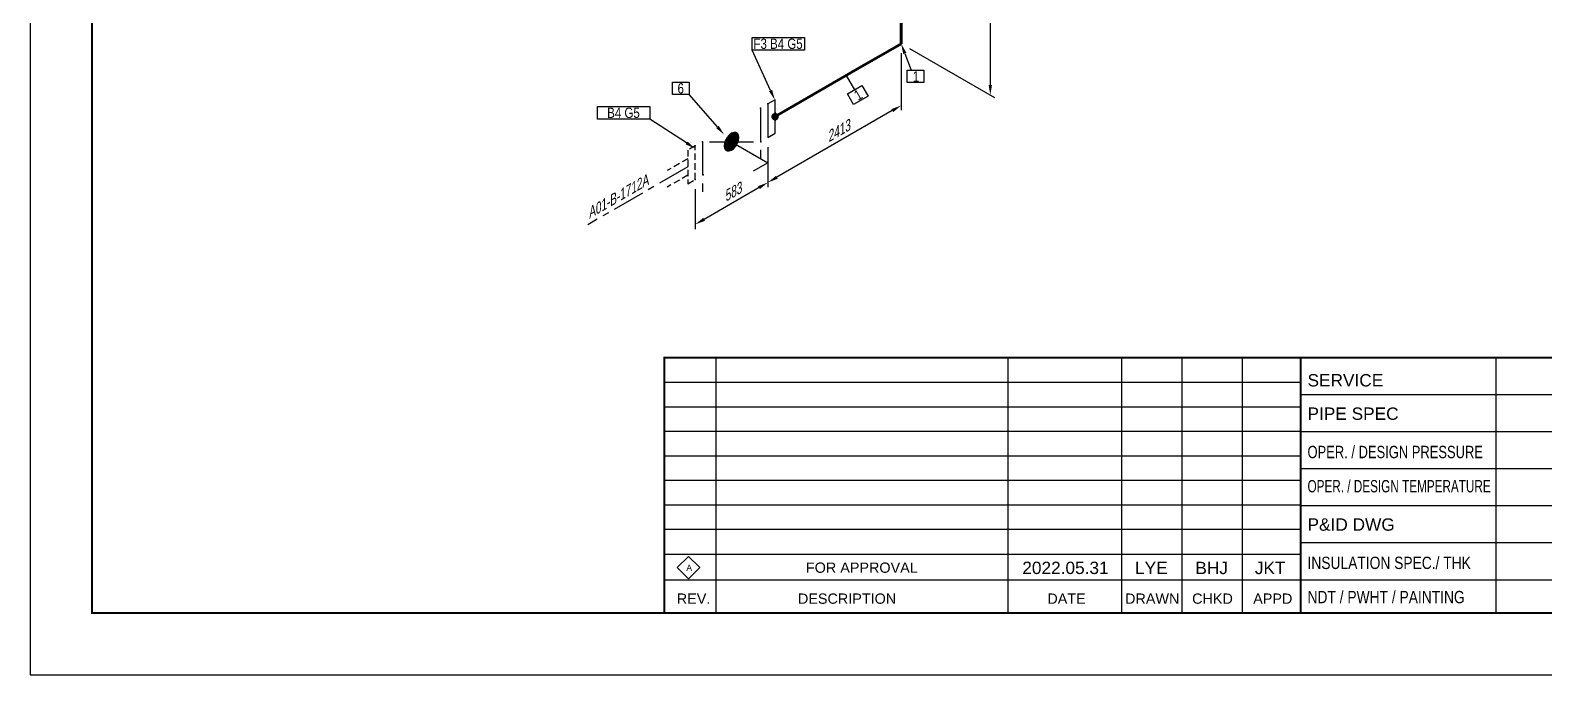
# Model space of a CAD drawing. Header units: millimetres. Extents: x 0 to 594, y 0 to 420.
# Drawn here: x 0 to 367.9, y 0 to 156.5 of the extents above; entities that cross this region are included whole.
import ezdxf
from ezdxf import colors
from ezdxf.entities.mleader import LeaderData, LeaderLine
from ezdxf.enums import TextEntityAlignment as Align
from ezdxf.math import Vec2, Vec3

# ---------------------------------------------------------------- set-up
doc = ezdxf.new("R2010")
doc.units = ezdxf.units.MM
doc.header["$LTSCALE"] = 0.25
doc.linetypes.add('CENTER', pattern=[50.8, 31.75, -6.35, 6.35, -6.35])
doc.linetypes.add('DASHED2', pattern=[9.525, 6.35, -3.175])
for name, color, linetype in [('TITLE', 7, 'Continuous'), ('기기', 6, 'Continuous'), ('밸브', 4, 'Continuous'), ('연속', 7, 'DASHED2'), ('열 추적 선', 7, 'CENTER'), ('용접', 1, 'Continuous'), ('주석', 7, 'Continuous'), ('치수', 1, 'Continuous')]:
    doc.layers.add(name, color=color, linetype=linetype)
doc.layers.add('파이프', color=3, linetype='Continuous', lineweight=70)
doc.styles.add('AdskIsoAnnotation', font='arial.ttf', dxfattribs={"width": 0.8, "height": 1})
doc.styles.add('AdskIsoMetric', font='arial.ttf', dxfattribs={"width": 0.8, "height": 2.5})
doc.styles.add('AdskIsoMetric30', font='arial.ttf', dxfattribs={"width": 0.8, "oblique": 30, "height": 2.5})
doc.styles.add('FF1', font='arial.ttf')
doc.styles.add('RomanS', font='arial.ttf')
doc.styles.get("Standard").update_dxf_attribs({"font": 'arial.ttf'})
doc.dimstyles.new('AdskIsoMetric', dxfattribs={"dimtxt": 2.5, "dimasz": 2.5, "dimexe": 1, "dimexo": 2, "dimgap": 0.8, "dimtad": 1, "dimdec": 0, "dimrnd": 1, "dimzin": 0, "dimdsep": 46, "dimtxsty": 'AdskIsoMetric', "dimcen": 0, "dimclrt": 7, "dimadec": 0, "dimazin": 0, "dimtfac": 1, "dimtdec": 0, "dimtmove": 1, "dimatfit": 3, "dimfxl": 0, "dimfrac": 2, "dimtolj": 1, "dimtzin": 0, "dimarcsym": 0})

# ---------------------------------------------------------------- blocks, each defined once
blk = doc.blocks.new('개스킷-1-IsoLeft')
at = {"color": 0, "linetype": 'ByBlock', "lineweight": -2}
for p in [(0.124, 0.133), (0.221, 0.077), (-0.221, -0.077), (-0.133, -0.128)]:
    blk.add_point(p, dxfattribs=at)
blk = doc.blocks.new('버터플라이 밸브-1-IsoLeft')
blk.add_hatch(color=256).paths.add_polyline_path([(-0.088, 0.051), (-0.089, 0.051), (-0.089, 0.05), (-0.09, 0.05), (-0.09, 0.05), (-0.091, 0.049), (-0.091, 0.049), (-0.092, 0.048), (-0.092, 0.048), (-0.093, 0.048), (-0.093, 0.047), (-0.094, 0.047), (-0.094, 0.047), (-0.094, 0.046), (-0.095, 0.046), (-0.095, 0.045), (-0.096, 0.045), (-0.096, 0.045), (-0.097, 0.044), (-0.097, 0.044), (-0.098, 0.044), (-0.098, 0.043), (-0.099, 0.043), (-0.099, 0.042), (-0.1, 0.042), (-0.1, 0.042), (-0.101, 0.041), (-0.101, 0.041), (-0.102, 0.041), (-0.102, 0.04), (-0.102, 0.04), (-0.103, 0.039), (-0.103, 0.039), (-0.104, 0.039), (-0.104, 0.038), (-0.105, 0.038), (-0.105, 0.038), (-0.106, 0.037), (-0.106, 0.037), (-0.107, 0.036), (-0.107, 0.036), (-0.108, 0.036), (-0.108, 0.035), (-0.109, 0.035), (-0.109, 0.035), (-0.109, 0.034), (-0.11, 0.034), (-0.11, 0.034), (-0.111, 0.033), (-0.111, 0.033), (-0.111, 0.033), (-0.112, 0.032), (-0.112, 0.032), (-0.112, 0.031), (-0.112, 0.031), (-0.113, 0.031), (-0.113, 0.03), (-0.113, 0.03), (-0.113, 0.029), (-0.114, 0.029), (-0.114, 0.028), (-0.114, 0.028), (-0.114, 0.028), (-0.115, 0.027), (-0.115, 0.027), (-0.115, 0.026), (-0.115, 0.026), (-0.116, 0.025), (-0.116, 0.025), (-0.116, 0.024), (-0.116, 0.024), (-0.117, 0.024), (-0.117, 0.023), (-0.117, 0.023), (-0.117, 0.022), (-0.118, 0.022), (-0.118, 0.021), (-0.118, 0.021), (-0.118, 0.02), (-0.119, 0.02), (-0.119, 0.02), (-0.119, 0.019), (-0.119, 0.019), (-0.12, 0.018), (-0.12, 0.018), (-0.12, 0.017), (-0.12, 0.017), (-0.121, 0.017), (-0.121, 0.016), (-0.121, 0.016), (-0.121, 0.015), (-0.121, 0.015), (-0.122, 0.014), (-0.122, 0.014), (-0.122, 0.013), (-0.122, 0.013), (-0.123, 0.013), (-0.123, 0.012), (-0.123, 0.012), (-0.123, 0.011), (-0.123, 0.011), (-0.123, 0.011), (-0.123, 0.01), (-0.123, 0.01), (-0.123, 0.009), (-0.123, 0.009), (-0.123, 0.009), (-0.123, 0.008), (-0.123, 0.008), (-0.123, 0.007), (-0.123, 0.007), (-0.123, 0.006), (-0.123, 0.006), (-0.123, 0.005), (-0.123, 0.005), (-0.123, 0.004), (-0.123, 0.004), (-0.123, 0.003), (-0.123, 0.003), (-0.123, 0.003), (-0.123, 0.002), (-0.123, 0.002), (-0.123, 0.001), (-0.123, 0.001), (-0.123, 0), (-0.123, 0), (-0.123, -0.001), (-0.123, -0.001), (-0.123, -0.002), (-0.123, -0.002), (-0.123, -0.003), (-0.123, -0.003), (-0.123, -0.003), (-0.123, -0.004), (-0.123, -0.004), (-0.123, -0.005), (-0.123, -0.005), (-0.123, -0.006), (-0.123, -0.006), (-0.123, -0.007), (-0.123, -0.007), (-0.123, -0.008), (-0.123, -0.008), (-0.123, -0.009), (-0.123, -0.009), (-0.123, -0.009), (-0.123, -0.01), (-0.123, -0.01), (-0.123, -0.011), (-0.123, -0.011), (-0.123, -0.011), (-0.123, -0.012), (-0.123, -0.012), (-0.123, -0.013), (-0.122, -0.013), (-0.122, -0.013), (-0.122, -0.014), (-0.122, -0.014), (-0.121, -0.015), (-0.121, -0.015), (-0.121, -0.016), (-0.121, -0.016), (-0.121, -0.017), (-0.12, -0.017), (-0.12, -0.017), (-0.12, -0.018), (-0.12, -0.018), (-0.119, -0.019), (-0.119, -0.019), (-0.119, -0.02), (-0.119, -0.02), (-0.118, -0.02), (-0.118, -0.021), (-0.118, -0.021), (-0.118, -0.022), (-0.117, -0.022), (-0.117, -0.023), (-0.117, -0.023), (-0.117, -0.024), (-0.116, -0.024), (-0.116, -0.024), (-0.116, -0.025), (-0.116, -0.025), (-0.115, -0.026), (-0.115, -0.026), (-0.115, -0.027), (-0.115, -0.027), (-0.114, -0.028), (-0.114, -0.028), (-0.114, -0.028), (-0.114, -0.029), (-0.113, -0.029), (-0.113, -0.03), (-0.113, -0.03), (-0.113, -0.031), (-0.112, -0.031), (-0.112, -0.031), (-0.112, -0.032), (-0.112, -0.032), (-0.111, -0.033), (-0.111, -0.033), (-0.111, -0.033), (-0.11, -0.034), (-0.11, -0.034), (-0.109, -0.034), (-0.109, -0.035), (-0.109, -0.035), (-0.108, -0.035), (-0.108, -0.036), (-0.107, -0.036), (-0.107, -0.036), (-0.106, -0.037), (-0.106, -0.037), (-0.105, -0.038), (-0.105, -0.038), (-0.104, -0.038), (-0.104, -0.039), (-0.103, -0.039), (-0.103, -0.039), (-0.102, -0.04), (-0.102, -0.04), (-0.102, -0.041), (-0.101, -0.041), (-0.101, -0.041), (-0.1, -0.042), (-0.1, -0.042), (-0.099, -0.042), (-0.099, -0.043), (-0.098, -0.043), (-0.098, -0.044), (-0.097, -0.044), (-0.097, -0.044), (-0.096, -0.045), (-0.096, -0.045), (-0.095, -0.045), (-0.095, -0.046), (-0.094, -0.046), (-0.094, -0.047), (-0.094, -0.047), (-0.093, -0.047), (-0.093, -0.048), (-0.092, -0.048), (-0.092, -0.048), (-0.091, -0.049), (-0.091, -0.049), (-0.09, -0.05), (-0.09, -0.05), (-0.089, -0.05), (-0.089, -0.051), (-0.088, -0.051), (-0.088, -0.051), (-0.088, -0.051), (-0.087, -0.052), (-0.086, -0.052), (-0.086, -0.052), (-0.085, -0.052), (-0.085, -0.053), (-0.084, -0.053), (-0.083, -0.053), (-0.083, -0.053), (-0.082, -0.054), (-0.081, -0.054), (-0.081, -0.054), (-0.08, -0.055), (-0.079, -0.055), (-0.079, -0.055), (-0.078, -0.055), (-0.077, -0.056), (-0.077, -0.056), (-0.076, -0.056), (-0.075, -0.056), (-0.075, -0.057), (-0.074, -0.057), (-0.074, -0.057), (-0.073, -0.058), (-0.072, -0.058), (-0.072, -0.058), (-0.071, -0.058), (-0.07, -0.059), (-0.07, -0.059), (-0.069, -0.059), (-0.068, -0.059), (-0.068, -0.06), (-0.067, -0.06), (-0.066, -0.06), (-0.066, -0.061), (-0.065, -0.061), (-0.064, -0.061), (-0.064, -0.061), (-0.063, -0.062), (-0.063, -0.062), (-0.062, -0.062), (-0.061, -0.062), (-0.061, -0.063), (-0.06, -0.063), (-0.059, -0.063), (-0.059, -0.063), (-0.058, -0.064), (-0.057, -0.064), (-0.057, -0.064), (-0.057, -0.064), (-0.056, -0.064), (-0.055, -0.065), (-0.054, -0.065), (-0.054, -0.065), (-0.053, -0.065), (-0.052, -0.065), (-0.051, -0.065), (-0.051, -0.065), (-0.05, -0.066), (-0.049, -0.066), (-0.048, -0.066), (-0.048, -0.066), (-0.047, -0.066), (-0.046, -0.066), (-0.045, -0.066), (-0.045, -0.067), (-0.044, -0.067), (-0.043, -0.067), (-0.042, -0.067), (-0.042, -0.067), (-0.041, -0.067), (-0.04, -0.067), (-0.039, -0.068), (-0.039, -0.068), (-0.038, -0.068), (-0.037, -0.068), (-0.036, -0.068), (-0.035, -0.068), (-0.035, -0.068), (-0.034, -0.069), (-0.033, -0.069), (-0.032, -0.069), (-0.032, -0.069), (-0.031, -0.069), (-0.03, -0.069), (-0.029, -0.069), (-0.029, -0.07), (-0.028, -0.07), (-0.027, -0.07), (-0.026, -0.07), (-0.026, -0.07), (-0.025, -0.07), (-0.024, -0.07), (-0.023, -0.071), (-0.023, -0.071), (-0.022, -0.071), (-0.021, -0.071), (-0.02, -0.071), (-0.02, -0.071), (-0.02, -0.071), (-0.019, -0.071), (-0.018, -0.071), (-0.017, -0.071), (-0.016, -0.071), (-0.016, -0.071), (-0.015, -0.071), (-0.014, -0.071), (-0.013, -0.071), (-0.012, -0.071), (-0.012, -0.071), (-0.011, -0.071), (-0.01, -0.071), (-0.009, -0.071), (-0.008, -0.071), (-0.008, -0.071), (-0.007, -0.071), (-0.006, -0.071), (-0.005, -0.071), (-0.004, -0.071), (-0.004, -0.071), (-0.003, -0.071), (-0.002, -0.071), (-0.001, -0.071), (0, -0.071), (0, -0.071), (0.001, -0.071), (0.002, -0.071), (0.003, -0.071), (0.004, -0.071), (0.004, -0.071), (0.005, -0.071), (0.006, -0.071), (0.007, -0.071), (0.008, -0.071), (0.008, -0.071), (0.009, -0.071), (0.01, -0.071), (0.011, -0.071), (0.012, -0.071), (0.012, -0.071), (0.013, -0.071), (0.014, -0.071), (0.015, -0.071), (0.016, -0.071), (0.016, -0.071), (0.017, -0.071), (0.018, -0.071), (0.019, -0.071), (0.02, -0.071), (0.02, -0.071), (0.02, -0.071), (0.021, -0.071), (0.022, -0.071), (0.023, -0.071), (0.023, -0.071), (0.024, -0.07), (0.025, -0.07), (0.026, -0.07), (0.026, -0.07), (0.027, -0.07), (0.028, -0.07), (0.029, -0.07), (0.029, -0.069), (0.03, -0.069), (0.031, -0.069), (0.032, -0.069), (0.032, -0.069), (0.033, -0.069), (0.034, -0.069), (0.035, -0.068), (0.035, -0.068), (0.036, -0.068), (0.037, -0.068), (0.038, -0.068), (0.039, -0.068), (0.039, -0.068), (0.04, -0.067), (0.041, -0.067), (0.042, -0.067), (0.042, -0.067), (0.043, -0.067), (0.044, -0.067), (0.045, -0.067), (0.045, -0.066), (0.046, -0.066), (0.047, -0.066), (0.048, -0.066), (0.048, -0.066), (0.049, -0.066), (0.05, -0.066), (0.051, -0.065), (0.051, -0.065), (0.052, -0.065), (0.053, -0.065), (0.054, -0.065), (0.054, -0.065), (0.055, -0.065), (0.056, -0.064), (0.057, -0.064), (0.057, -0.064), (0.057, -0.064), (0.058, -0.064), (0.059, -0.063), (0.059, -0.063), (0.06, -0.063), (0.061, -0.063), (0.061, -0.062), (0.062, -0.062), (0.063, -0.062), (0.063, -0.062), (0.064, -0.061), (0.064, -0.061), (0.065, -0.061), (0.066, -0.061), (0.066, -0.06), (0.067, -0.06), (0.068, -0.06), (0.068, -0.059), (0.069, -0.059), (0.07, -0.059), (0.07, -0.059), (0.071, -0.058), (0.072, -0.058), (0.072, -0.058), (0.073, -0.058), (0.074, -0.057), (0.074, -0.057), (0.075, -0.057), (0.075, -0.056), (0.076, -0.056), (0.077, -0.056), (0.077, -0.056), (0.078, -0.055), (0.079, -0.055), (0.079, -0.055), (0.08, -0.055), (0.081, -0.054), (0.081, -0.054), (0.082, -0.054), (0.083, -0.053), (0.083, -0.053), (0.084, -0.053), (0.085, -0.053), (0.085, -0.052), (0.086, -0.052), (0.086, -0.052), (0.087, -0.052), (0.088, -0.051), (0.088, -0.051), (0.088, -0.051), (0.089, -0.051), (0.089, -0.05), (0.09, -0.05), (0.09, -0.05), (0.091, -0.049), (0.091, -0.049), (0.092, -0.048), (0.092, -0.048), (0.093, -0.048), (0.093, -0.047), (0.094, -0.047), (0.094, -0.047), (0.094, -0.046), (0.095, -0.046), (0.095, -0.045), (0.096, -0.045), (0.096, -0.045), (0.097, -0.044), (0.097, -0.044), (0.098, -0.044), (0.098, -0.043), (0.099, -0.043), (0.099, -0.042), (0.1, -0.042), (0.1, -0.042), (0.101, -0.041), (0.101, -0.041), (0.102, -0.041), (0.102, -0.04), (0.102, -0.04), (0.103, -0.039), (0.103, -0.039), (0.104, -0.039), (0.104, -0.038), (0.105, -0.038), (0.105, -0.038), (0.106, -0.037), (0.106, -0.037), (0.107, -0.036), (0.107, -0.036), (0.108, -0.036), (0.108, -0.035), (0.109, -0.035), (0.109, -0.035), (0.109, -0.034), (0.11, -0.034), (0.11, -0.034), (0.111, -0.033), (0.111, -0.033), (0.111, -0.033), (0.112, -0.032), (0.112, -0.032), (0.112, -0.031), (0.112, -0.031), (0.113, -0.031), (0.113, -0.03), (0.113, -0.03), (0.113, -0.029), (0.114, -0.029), (0.114, -0.028), (0.114, -0.028), (0.114, -0.028), (0.115, -0.027), (0.115, -0.027), (0.115, -0.026), (0.115, -0.026), (0.116, -0.025), (0.116, -0.025), (0.116, -0.024), (0.116, -0.024), (0.117, -0.024), (0.117, -0.023), (0.117, -0.023), (0.117, -0.022), (0.118, -0.022), (0.118, -0.021), (0.118, -0.021), (0.118, -0.02), (0.119, -0.02), (0.119, -0.02), (0.119, -0.019), (0.119, -0.019), (0.12, -0.018), (0.12, -0.018), (0.12, -0.017), (0.12, -0.017), (0.121, -0.017), (0.121, -0.016), (0.121, -0.016), (0.121, -0.015), (0.121, -0.015), (0.122, -0.014), (0.122, -0.014), (0.122, -0.013), (0.122, -0.013), (0.123, -0.013), (0.123, -0.012), (0.123, -0.012), (0.123, -0.011), (0.123, -0.011), (0.123, -0.011), (0.123, -0.01), (0.123, -0.01), (0.123, -0.009), (0.123, -0.009), (0.123, -0.009), (0.123, -0.008), (0.123, -0.008), (0.123, -0.007), (0.123, -0.007), (0.123, -0.006), (0.123, -0.006), (0.123, -0.005), (0.123, -0.005), (0.123, -0.004), (0.123, -0.004), (0.123, -0.003), (0.123, -0.003), (0.123, -0.003), (0.123, -0.002), (0.123, -0.002), (0.123, -0.001), (0.123, -0.001), (0.123, 0), (0.123, 0), (0.123, 0.001), (0.123, 0.001), (0.123, 0.002), (0.123, 0.002), (0.123, 0.003), (0.123, 0.003), (0.123, 0.003), (0.123, 0.004), (0.123, 0.004), (0.123, 0.005), (0.123, 0.005), (0.123, 0.006), (0.123, 0.006), (0.123, 0.007), (0.123, 0.007), (0.123, 0.008), (0.123, 0.008), (0.123, 0.009), (0.123, 0.009), (0.123, 0.009), (0.123, 0.01), (0.123, 0.01), (0.123, 0.011), (0.123, 0.011), (0.123, 0.011), (0.123, 0.012), (0.123, 0.012), (0.123, 0.013), (0.122, 0.013), (0.122, 0.013), (0.122, 0.014), (0.122, 0.014), (0.121, 0.015), (0.121, 0.015), (0.121, 0.016), (0.121, 0.016), (0.121, 0.017), (0.12, 0.017), (0.12, 0.017), (0.12, 0.018), (0.12, 0.018), (0.119, 0.019), (0.119, 0.019), (0.119, 0.02), (0.119, 0.02), (0.118, 0.02), (0.118, 0.021), (0.118, 0.021), (0.118, 0.022), (0.117, 0.022), (0.117, 0.023), (0.117, 0.023), (0.117, 0.024), (0.116, 0.024), (0.116, 0.024), (0.116, 0.025), (0.116, 0.025), (0.115, 0.026), (0.115, 0.026), (0.115, 0.027), (0.115, 0.027), (0.114, 0.028), (0.114, 0.028), (0.114, 0.028), (0.114, 0.029), (0.113, 0.029), (0.113, 0.03), (0.113, 0.03), (0.113, 0.031), (0.112, 0.031), (0.112, 0.031), (0.112, 0.032), (0.112, 0.032), (0.111, 0.033), (0.111, 0.033), (0.111, 0.033), (0.11, 0.034), (0.11, 0.034), (0.109, 0.034), (0.109, 0.035), (0.109, 0.035), (0.108, 0.035), (0.108, 0.036), (0.107, 0.036), (0.107, 0.036), (0.106, 0.037), (0.106, 0.037), (0.105, 0.038), (0.105, 0.038), (0.104, 0.038), (0.104, 0.039), (0.103, 0.039), (0.103, 0.039), (0.102, 0.04), (0.102, 0.04), (0.102, 0.041), (0.101, 0.041), (0.101, 0.041), (0.1, 0.042), (0.1, 0.042), (0.099, 0.042), (0.099, 0.043), (0.098, 0.043), (0.098, 0.044), (0.097, 0.044), (0.097, 0.044), (0.096, 0.045), (0.096, 0.045), (0.095, 0.045), (0.095, 0.046), (0.094, 0.046), (0.094, 0.047), (0.094, 0.047), (0.093, 0.047), (0.093, 0.048), (0.092, 0.048), (0.092, 0.048), (0.091, 0.049), (0.091, 0.049), (0.09, 0.05), (0.09, 0.05), (0.089, 0.05), (0.089, 0.051), (0.088, 0.051), (0.088, 0.051), (0.088, 0.051), (0.087, 0.052), (0.086, 0.052), (0.086, 0.052), (0.085, 0.052), (0.085, 0.053), (0.084, 0.053), (0.083, 0.053), (0.083, 0.053), (0.082, 0.054), (0.081, 0.054), (0.081, 0.054), (0.08, 0.055), (0.079, 0.055), (0.079, 0.055), (0.078, 0.055), (0.077, 0.056), (0.077, 0.056), (0.076, 0.056), (0.075, 0.056), (0.075, 0.057), (0.074, 0.057), (0.074, 0.057), (0.073, 0.058), (0.072, 0.058), (0.072, 0.058), (0.071, 0.058), (0.07, 0.059), (0.07, 0.059), (0.069, 0.059), (0.068, 0.059), (0.068, 0.06), (0.067, 0.06), (0.066, 0.06), (0.066, 0.061), (0.065, 0.061), (0.064, 0.061), (0.064, 0.061), (0.063, 0.062), (0.063, 0.062), (0.062, 0.062), (0.061, 0.062), (0.061, 0.063), (0.06, 0.063), (0.059, 0.063), (0.059, 0.063), (0.058, 0.064), (0.057, 0.064), (0.057, 0.064), (0.057, 0.064), (0.056, 0.064), (0.055, 0.065), (0.054, 0.065), (0.054, 0.065), (0.053, 0.065), (0.052, 0.065), (0.051, 0.065), (0.051, 0.065), (0.05, 0.066), (0.049, 0.066), (0.048, 0.066), (0.048, 0.066), (0.047, 0.066), (0.046, 0.066), (0.045, 0.066), (0.045, 0.067), (0.044, 0.067), (0.043, 0.067), (0.042, 0.067), (0.042, 0.067), (0.041, 0.067), (0.04, 0.067), (0.039, 0.068), (0.039, 0.068), (0.038, 0.068), (0.037, 0.068), (0.036, 0.068), (0.035, 0.068), (0.035, 0.068), (0.034, 0.069), (0.033, 0.069), (0.032, 0.069), (0.032, 0.069), (0.031, 0.069), (0.03, 0.069), (0.029, 0.069), (0.029, 0.07), (0.028, 0.07), (0.027, 0.07), (0.026, 0.07), (0.026, 0.07), (0.025, 0.07), (0.024, 0.07), (0.023, 0.071), (0.023, 0.071), (0.022, 0.071), (0.021, 0.071), (0.02, 0.071), (0.02, 0.071), (0.02, 0.071), (0.019, 0.071), (0.018, 0.071), (0.017, 0.071), (0.016, 0.071), (0.016, 0.071), (0.015, 0.071), (0.014, 0.071), (0.013, 0.071), (0.012, 0.071), (0.012, 0.071), (0.011, 0.071), (0.01, 0.071), (0.009, 0.071), (0.008, 0.071), (0.008, 0.071), (0.007, 0.071), (0.006, 0.071), (0.005, 0.071), (0.004, 0.071), (0.004, 0.071), (0.003, 0.071), (0.002, 0.071), (0.001, 0.071), (0, 0.071), (0, 0.071), (-0.001, 0.071), (-0.002, 0.071), (-0.003, 0.071), (-0.004, 0.071), (-0.004, 0.071), (-0.005, 0.071), (-0.006, 0.071), (-0.007, 0.071), (-0.008, 0.071), (-0.008, 0.071), (-0.009, 0.071), (-0.01, 0.071), (-0.011, 0.071), (-0.012, 0.071), (-0.012, 0.071), (-0.013, 0.071), (-0.014, 0.071), (-0.015, 0.071), (-0.016, 0.071), (-0.016, 0.071), (-0.017, 0.071), (-0.018, 0.071), (-0.019, 0.071), (-0.02, 0.071), (-0.02, 0.071), (-0.02, 0.071), (-0.021, 0.071), (-0.022, 0.071), (-0.023, 0.071), (-0.023, 0.071), (-0.024, 0.07), (-0.025, 0.07), (-0.026, 0.07), (-0.026, 0.07), (-0.027, 0.07), (-0.028, 0.07), (-0.029, 0.07), (-0.029, 0.069), (-0.03, 0.069), (-0.031, 0.069), (-0.032, 0.069), (-0.032, 0.069), (-0.033, 0.069), (-0.034, 0.069), (-0.035, 0.068), (-0.035, 0.068), (-0.036, 0.068), (-0.037, 0.068), (-0.038, 0.068), (-0.039, 0.068), (-0.039, 0.068), (-0.04, 0.067), (-0.041, 0.067), (-0.042, 0.067), (-0.042, 0.067), (-0.043, 0.067), (-0.044, 0.067), (-0.045, 0.067), (-0.045, 0.066), (-0.046, 0.066), (-0.047, 0.066), (-0.048, 0.066), (-0.048, 0.066), (-0.049, 0.066), (-0.05, 0.066), (-0.051, 0.065), (-0.051, 0.065), (-0.052, 0.065), (-0.053, 0.065), (-0.054, 0.065), (-0.054, 0.065), (-0.055, 0.065), (-0.056, 0.064), (-0.057, 0.064), (-0.057, 0.064), (-0.057, 0.064), (-0.058, 0.064), (-0.059, 0.063), (-0.059, 0.063), (-0.06, 0.063), (-0.061, 0.063), (-0.061, 0.062), (-0.062, 0.062), (-0.063, 0.062), (-0.063, 0.062), (-0.064, 0.061), (-0.064, 0.061), (-0.065, 0.061), (-0.066, 0.061), (-0.066, 0.06), (-0.067, 0.06), (-0.068, 0.06), (-0.068, 0.059), (-0.069, 0.059), (-0.07, 0.059), (-0.07, 0.059), (-0.071, 0.058), (-0.072, 0.058), (-0.072, 0.058), (-0.073, 0.058), (-0.074, 0.057), (-0.074, 0.057), (-0.075, 0.057), (-0.075, 0.056), (-0.076, 0.056), (-0.077, 0.056), (-0.077, 0.056), (-0.078, 0.055), (-0.079, 0.055), (-0.079, 0.055), (-0.08, 0.055), (-0.081, 0.054), (-0.081, 0.054), (-0.082, 0.054), (-0.083, 0.053), (-0.083, 0.053), (-0.084, 0.053), (-0.085, 0.053), (-0.085, 0.052), (-0.086, 0.052), (-0.086, 0.052), (-0.087, 0.052), (-0.088, 0.051)], flags=0)
at = {"color": 0, "linetype": 'ByBlock', "lineweight": -2, "extrusion": (0, 0.816497, 0.57735)}
for p, q in [((-0.53, 0.102), (-0.177, 0.306)), ((0.133, -0.23), (-0.133, 0.23)), ((-0.111, 0.033), (-0.123, 0.011)), ((-0.123, 0.011), (-0.123, -0.011)), ((-0.088, 0.051), (-0.111, 0.033)), ((-0.057, 0.064), (-0.088, 0.051)), ((-0.02, 0.071), (-0.057, 0.064)), ((0.02, 0.071), (-0.02, 0.071)), ((0.057, 0.064), (0.02, 0.071)), ((0.088, 0.051), (0.057, 0.064)), ((0.111, 0.033), (0.088, 0.051)), ((0.123, 0.011), (0.111, 0.033)), ((0.123, -0.011), (0.123, 0.011)), ((-0.123, -0.011), (-0.111, -0.033)), ((-0.111, -0.033), (-0.088, -0.051)), ((-0.088, -0.051), (-0.057, -0.064)), ((-0.057, -0.064), (-0.02, -0.071)), ((-0.02, -0.071), (0.02, -0.071)), ((0.02, -0.071), (0.057, -0.064)), ((0.057, -0.064), (0.088, -0.051)), ((0.088, -0.051), (0.111, -0.033)), ((0.111, -0.033), (0.123, -0.011)), ((0.177, -0.306), (0.53, -0.102))]:
    blk.add_line(p, q, dxfattribs=at)
blk = doc.blocks.new('Operator_Lever-1-IsoRight')
at = {"color": 0, "linetype": 'ByBlock', "lineweight": -2, "extrusion": (0.707107, 0.408248, -0.57735)}
for p, q in [((0, 0), (0, 0.51)), ((0, 0.51), (0.177, 0.408))]:
    blk.add_line(p, q, dxfattribs=at)
blk = doc.blocks.new('*D31')
at = {"layer": 'Defpoints', "color": 0}
for p in [(211.54, 153.24), (179.17, 130.47), (179.17, 119.55)]:
    blk.add_point(p, dxfattribs=at)
at = {"layer": '치수', "color": 0, "lineweight": -2}
for p, q in [((211.54, 150.93), (211.54, 137.08)), ((209.38, 136.99), (181.34, 120.8)), ((179.17, 128.16), (179.17, 118.39))]:
    blk.add_line(p, q, dxfattribs=at)
at = {"layer": '치수', "color": 0}
for points in [[(209.17, 137.35), (209.59, 136.63), (211.54, 138.24)], [(181.13, 121.16), (181.55, 120.44), (179.17, 119.55)]]:
    blk.add_solid(points, dxfattribs=at)
at = {"layer": '치수', "color": 7, "insert": (196.02, 131.89), "char_height": 2.5, "attachment_point": 5, "rotation": 30, "style": 'AdskIsoMetric30'}
blk.add_mtext('\\A1;2413', dxfattribs=at)
blk = doc.blocks.new('*D32')
at = {"layer": 'Defpoints', "color": 0}
for p in [(179.17, 130.47), (161.5, 120.26), (161.5, 109.34)]:
    blk.add_point(p, dxfattribs=at)
at = {"layer": '치수', "color": 0, "lineweight": -2}
for p, q in [((179.17, 128.16), (179.17, 118.39)), ((161.5, 117.95), (161.5, 108.19)), ((177.01, 118.3), (163.66, 110.59))]:
    blk.add_line(p, q, dxfattribs=at)
at = {"layer": '치수', "color": 0}
for points in [[(176.8, 118.66), (177.22, 117.94), (179.17, 119.55)], [(163.45, 110.95), (163.87, 110.23), (161.5, 109.34)]]:
    blk.add_solid(points, dxfattribs=at)
at = {"layer": '치수', "color": 7, "insert": (170.34, 117.06), "char_height": 2.5, "attachment_point": 5, "rotation": 30, "style": 'AdskIsoMetric30'}
blk.add_mtext('\\A1;583', dxfattribs=at)
blk = doc.blocks.new('개스킷 해치 표식-1-IsoLeft')
at = {"linetype": 'ByBlock', "lineweight": -2, "extrusion": (0, 0.816497, 0.57735)}
blk.add_line((0, 0), (-0.088, -0.051), dxfattribs=at)
blk = doc.blocks.new('*D34')
at = {"layer": 'Defpoints', "color": 0}
for p in [(211.54, 228.08), (211.54, 153.24), (233.2, 140.74)]:
    blk.add_point(p, dxfattribs=at)
at = {"layer": '치수', "color": 0, "lineweight": -2}
for p, q in [((213.54, 226.92), (234.2, 215)), ((233.2, 213.08), (233.2, 143.24)), ((213.54, 152.08), (234.2, 140.16))]:
    blk.add_line(p, q, dxfattribs=at)
at = {"layer": '치수', "color": 0}
for points in [[(232.78, 213.08), (233.61, 213.08), (233.2, 215.58)], [(232.78, 143.24), (233.61, 143.24), (233.2, 140.74)]]:
    blk.add_solid(points, dxfattribs=at)
at = {"layer": '치수', "color": 7, "insert": (230.93, 179.46), "char_height": 2.5, "attachment_point": 5, "rotation": 90, "style": 'AdskIsoMetric30'}
blk.add_mtext('\\A1;5294', dxfattribs=at)
blk = doc.blocks.new('절곡부-3-Iso2DSkew90')
at = {"color": 0, "linetype": 'ByBlock', "lineweight": -2, "extrusion": (0.707107, -0.408248, 0.57735)}
for p, q in [((0, 0), (0, 12.25)), ((0, 0), (0, 0)), ((-10.61, -6.12), (0, 0))]:
    blk.add_line(p, q, dxfattribs=at)
blk = doc.blocks.new('Buttweld')
at = {"lineweight": -2}
blk.add_hatch(color=0, dxfattribs=at).paths.add_polyline_path([(0.044, -0.003), (0.043, 0.005), (0.041, 0.013), (0.038, 0.02), (0.033, 0.026), (0.028, 0.032), (0.021, 0.037), (0.014, 0.04), (0.007, 0.042), (-0.001, 0.043), (-0.009, 0.042), (-0.017, 0.04), (-0.024, 0.037), (-0.03, 0.032), (-0.036, 0.026), (-0.04, 0.02), (-0.044, 0.013), (-0.046, 0.005), (-0.047, -0.003), (-0.046, -0.01), (-0.044, -0.018), (-0.04, -0.025), (-0.036, -0.032), (-0.03, -0.037), (-0.024, -0.042), (-0.017, -0.045), (-0.009, -0.047), (-0.001, -0.048), (0.007, -0.047), (0.014, -0.045), (0.021, -0.042), (0.028, -0.037), (0.033, -0.032), (0.038, -0.025), (0.041, -0.018), (0.043, -0.01)], is_closed=False, flags=0)
blk = doc.blocks.new('AnnoRect')
at = {"color": 0, "linetype": 'ByBlock', "lineweight": -2}
blk.add_wipeout([(-0.81, -0.6), (-0.81, 0.6), (0.81, 0.6), (0.81, -0.6)], dxfattribs=at)
blk.add_lwpolyline([(-0.81, -0.6), (-0.81, 0.6), (0.81, 0.6), (0.81, -0.6)], close=True, dxfattribs=at)
at = {"color": 0, "linetype": 'ByBlock', "lineweight": -2, "style": 'AdskIsoAnnotation', "width": 0.8}
blk.add_attdef('XX', text='', height=1, dxfattribs=at).set_placement((0, 0), align=Align.MIDDLE_CENTER)

msp = doc.modelspace()

# ---------------------------------------------------------------- linework, layer by layer
at = {"color": 0, "linetype": 'ByBlock', "lineweight": -2, "extrusion": (0.707107, -0.408248, 0.57735)}
for p, q in [((180.942, 139.6518), (179.1743, 138.6312)), ((179.1743, 138.6312), (179.1743, 130.4662)), ((180.942, 131.4869), (180.942, 139.6518)), ((180.942, 136.59), (180.942, 134.5487)), ((179.1743, 130.4662), (180.942, 131.4869))]:
    msp.add_line(p, q, dxfattribs=at)
at = {"linetype": 'ByBlock', "lineweight": -2}
for p, q in [((166.559, 77), (166.559, 15.0687)), ((237.417, 77), (237.417, 15.0687)), ((265.0816, 77), (265.0816, 15.0687)), ((279.7211, 77), (279.7211, 15.0687)), ((294.3605, 77), (294.3605, 15.0687)), ((356, 77), (356, 15))]:
    msp.add_line(p, q, dxfattribs=at)
for p, q in [((308.5763, 71), (154, 71)), ((415, 68), (308.5763, 68)), ((308.5763, 65), (154, 65)), ((308.5763, 59.076), (154, 59.076)), ((415, 59), (308.5763, 59)), ((308.5763, 53.076), (154, 53.076)), ((415, 50), (308.5763, 50)), ((308.5763, 47.1521), (154, 47.1521)), ((308.5763, 41.1521), (154, 41.1521)), ((415, 41), (308.5763, 41)), ((308.5763, 35.2281), (154, 35.2281)), ((415, 32), (308.5763, 32)), ((308.5763, 29.2281), (154, 29.2281)), ((308.5763, 23), (154, 23)), ((415, 23), (308.5763, 23))]:
    msp.add_line(p, q)
at = {"linetype": 'ByBlock', "lineweight": -2, "const_width": 0.5}
for points in [[(415, 77), (154, 77), (154, 15)], [(308.5763, 77), (308.5763, 15.1328)]]:
    msp.add_lwpolyline(points, dxfattribs=at)
at = {"layer": 'TITLE', "color": 7, "linetype": 'Continuous'}
msp.add_lwpolyline([(159.9027, 23.2613), (162.6403, 25.999), (159.9027, 28.7366), (157.1651, 25.999)], close=True, dxfattribs=at)
at = {"layer": '연속'}
for p, q in [((159.7288, 125.3219), (154.7172, 122.4284)), ((159.7288, 121.3219), (154.7172, 118.4284))]:
    msp.add_line(p, q, dxfattribs=at)
at = {"layer": '연속', "extrusion": (-0.707107, 0.408248, 0.57735)}
for p, q in [((161.4966, 128.425), (159.7288, 127.4044)), ((159.7288, 127.4044), (159.7288, 119.2394)), ((161.4966, 120.26), (161.4966, 128.425)), ((159.7288, 119.2394), (161.4966, 120.26))]:
    msp.add_line(p, q, dxfattribs=at)
at = {"layer": '열 추적 선', "color": 1}
msp.add_line((159.7288, 123.3219), (135.4051, 109.2786), dxfattribs=at)
at = {"layer": '파이프'}
msp.add_lwpolyline([(180.942, 135.5693), (200.938, 147.114)], dxfattribs=at)

# ---------------------------------------------------------------- block references
at = {"layer": '밸브', "xscale": 20, "yscale": 20, "zscale": 20}
for name, p, rotation in [('버터플라이 밸브-1-IsoLeft', (170.3354, 129.4456), 239.9999999998943), ('개스킷-1-IsoLeft', (178.2904, 134.0384), 240.0000000004108), ('개스킷-1-IsoLeft', (162.3805, 124.8528), 240.0000000051415), ('Operator_Lever-1-IsoRight', (170.3354, 129.4456), 240.000000001249)]:
    msp.add_blockref(name, p, dxfattribs=dict(at, rotation=rotation))
at = {"layer": '용접', "xscale": 20, "yscale": 20, "zscale": 20}
msp.add_blockref('Buttweld', (180.942, 135.5693), dxfattribs=at)
at = {"layer": '치수', "xscale": 20, "yscale": 20, "zscale": 20, "rotation": 60.00000000047944}
for p in [(177.4065, 127.4456), (163.2644, 119.2807)]:
    msp.add_blockref('개스킷 해치 표식-1-IsoLeft', p, dxfattribs=at)
at = {"layer": '파이프'}
msp.add_blockref('절곡부-3-Iso2DSkew90', (211.5446, 153.2377), dxfattribs=at)

# ---------------------------------------------------------------- texts
at = {"color": 7, "linetype": 'ByBlock', "lineweight": -2, "style": 'RomanS'}
for s, p in [('SERVICE', (310.25, 70.006)), ('PIPE SPEC', (310.25, 61.8976)), ('P&ID DWG ', (310.25, 34.9726))]:
    msp.add_text(s, height=3, dxfattribs=at).set_placement(p)
for s, width, p in [('OPER. / DESIGN PRESSURE', 0.75, (310.25, 52.5893)), ('OPER. / DESIGN TEMPERATURE', 0.68, (310.25, 44.281)), ('INSULATION SPEC./ THK', 0.8, (310.25, 25.6643)), ('NDT / PWHT / PAINTING', 0.8, (310.25, 17.356))]:
    msp.add_text(s, height=3, dxfattribs=dict(at, width=width)).set_placement(p)
at = {"color": 7, "style": 'AdskIsoMetric'}
msp.add_text('FOR APPROVAL', height=2.5, dxfattribs=at).set_placement((201.988, 26), align=Align.MIDDLE_CENTER)
at = {"color": 7, "linetype": 'ByBlock', "lineweight": -2, "style": 'RomanS'}
for s, p in [('REV.', (161.1158, 17.2245)), ('DESCRIPTION', (198.4012, 17.2245)), ('DATE', (251.7185, 17.2245)), ('DRAWN', (272.5302, 17.2245)), ('CHKD', (287.1697, 17.2245)), ('APPD', (301.8091, 17.2245))]:
    msp.add_text(s, height=2.5, dxfattribs=at).set_placement(p, align=Align.CENTER)
at = {"color": 7}
for tag, p in [('2022.05.31', (251.4515, 24.4518)), ('LYE', (272.32, 24.4243)), ('BHJ', (286.9594, 24.4243)), ('JKT', (301.1751, 24.4243))]:
    msp.add_attdef(tag, text='', height=3, dxfattribs=at).set_placement(p, align=Align.CENTER)
at = {"layer": 'TITLE', "color": 7, "linetype": 'Continuous', "style": 'FF1'}
msp.add_text('A', height=1.4952, dxfattribs=at).set_placement((159.3541, 25.2225))
at = {"layer": '기기', "style": 'AdskIsoMetric30', "oblique": 30, "width": 0.8}
msp.add_text('A01-B-1712A', height=2.5, rotation=30, dxfattribs=at).set_placement((135.7844, 110.6977))

# ---------------------------------------------------------------- dimensions: what is measured, and where the dimension line sits
at = {"layer": '치수'}
for base, p1, p2, angle, text, override, picture, middle in [((233.1952, 140.7377), (211.5446, 228.0752), (211.5446, 153.2377), 270, '5294', {"dimtad": 0, "dimlfac": 70.739571, "dimtxsty": 'AdskIsoMetric30', "dimse1": 0, "dimse2": 0, "dimsd1": 0, "dimsd2": 0, "dimtmove": 1}, '*D34', (230.9289, 179.4649)), ((179.1743, 119.5487), (211.5446, 153.2377), (179.1743, 130.4662), 210, '2413', {"dimtad": 0, "dimlfac": 61.221088, "dimtxsty": 'AdskIsoMetric30', "dimse1": 0, "dimse2": 0, "dimsd1": 0, "dimsd2": 0, "dimtmove": 1}, '*D31', (196.0193, 131.8911)), ((161.4966, 109.3425), (179.1743, 130.4662), (161.4966, 120.26), 210, '583', {"dimtad": 0, "dimlfac": 28.546295, "dimtxsty": 'AdskIsoMetric30', "dimse1": 0, "dimse2": 0, "dimsd1": 0, "dimsd2": 0, "dimtmove": 1}, '*D32', (170.3354, 117.0635))]:
    dim = msp.add_linear_dim(base=base, p1=p1, p2=p2, angle=angle, text=text, dimstyle='AdskIsoMetric', override=override, dxfattribs=at)
    dim.commit()
    dim.dimension.update_dxf_attribs({"geometry": picture, "text_midpoint": middle, "dimtype": 160})

# ---------------------------------------------------------------- leaders
at = {"layer": '주석'}
ml = msp.add_multileader_mtext('Standard', dxfattribs=at)
ml.set_content('')
ml.set_leader_properties()
ml.build(insert=Vec2(0, 0))
ml.multileader.update_dxf_attribs({"dogleg_length": 0, "arrow_head_size": 2.5})
ctx = ml.context
ctx.base_point, ctx.arrow_head_size, ctx.plane_origin = Vec3(175.3452, 151.6864), 2.5, Vec3(0, -45.2076)
notes = []
notes.append((ctx, [(0, (1, 1, 0), (175.3452, 151.6864), (-1, 0), 0, [(0, [(180.8589, 139.6038)], 0, [])])]))
ctx.mtext, ml.multileader.dxf.content_type = None, 0
ml = msp.add_multileader_mtext('Standard', dxfattribs=at)
ml.set_content('')
ml.set_leader_properties()
ml.build(insert=Vec2(0, 0))
ml.multileader.update_dxf_attribs({"dogleg_length": 0, "arrow_head_size": 2.5})
ctx = ml.context
ctx.base_point, ctx.arrow_head_size, ctx.plane_origin = Vec3(214, 146.7924), 2.5, Vec3(0, -45.2076)
notes.append((ctx, [(0, (1, 1, 0), (214, 146.7924), (-1, 0), 0, [(0, [(211.5446, 153.2377)], 0, [])])]))
ctx.mtext, ml.multileader.dxf.content_type = None, 0
ml = msp.add_multileader_mtext('Standard', dxfattribs=at)
ml.set_content('')
ml.set_leader_properties()
ml.build(insert=Vec2(0, 0))
ml.multileader.update_dxf_attribs({"dogleg_length": 0, "arrow_head_size": 0})
ctx = ml.context
ctx.base_point, ctx.arrow_head_size, ctx.plane_origin = Vec3(200.2269, 142.0781), 0, Vec3(0, -45.2076)
notes.append((ctx, [(0, (1, 1, 0), (200.2269, 142.0781), (-1, 0), 0, [(0, [(198.1622, 145.5114)], 0, [])])]))
ctx.mtext, ml.multileader.dxf.content_type = None, 0
ml = msp.add_multileader_mtext('Standard', dxfattribs=at)
ml.set_content('')
ml.set_leader_properties()
ml.build(insert=Vec2(0, 0))
ml.multileader.update_dxf_attribs({"dogleg_length": 0, "arrow_head_size": 2.5})
ctx = ml.context
ctx.base_point, ctx.arrow_head_size, ctx.plane_origin = Vec3(160.0112, 140.8896), 2.5, Vec3(0, -45.2076)
notes.append((ctx, [(0, (1, 1, 0), (160.0112, 140.8896), (-1, 0), 0, [(0, [(168.5677, 131.1454)], 0, [])])]))
ctx.mtext, ml.multileader.dxf.content_type = None, 0
ml = msp.add_multileader_mtext('Standard', dxfattribs=at)
ml.set_content('')
ml.set_leader_properties()
ml.build(insert=Vec2(0, 0))
ml.multileader.update_dxf_attribs({"dogleg_length": 0, "arrow_head_size": 2.5})
ctx = ml.context
ctx.base_point, ctx.arrow_head_size, ctx.plane_origin = Vec3(150.4952, 134.9107), 2.5, Vec3(4.4194, -39.7386)
notes.append((ctx, [(0, (1, 1, 0), (150.4952, 134.9107), (-1, 0), 0, [(0, [(161.4966, 127.7924)], 0, [])])]))
ctx.mtext, ml.multileader.dxf.content_type = None, 0
for ctx, leaders in notes:
    for number, flags, end, landing, length, lines in leaders:
        leader = LeaderData()
        leader.index, (leader.has_last_leader_line, leader.has_dogleg_vector, leader.attachment_direction) = number, flags
        leader.last_leader_point, leader.dogleg_vector, leader.dogleg_length = Vec3(end), Vec3(landing), length
        for number, points, colour, breaks in lines:
            line = LeaderLine()
            line.index, line.vertices, line.color, line.breaks = number, Vec3.list(points), colors.encode_raw_color(colour), breaks
            leader.lines.append(line)
        ctx.leaders.append(leader)

# ---------------------------------------------------------------- next in the draw order: block references
ref = msp.add_blockref('AnnoRect', (181.7041, 153.2385), dxfattribs=dict(at, xscale=7.855166051660518, yscale=2.586971350613916, zscale=2.5))
ref.add_attrib('XX_001', 'F3 B4 G5', (175.6666, 151.9894), dxfattribs={"layer": '0', "color": 0, "linetype": 'ByBlock', "lineweight": -2, "height": 2.5, "style": 'AdskIsoAnnotation', "width": 0.8})
ref = msp.add_blockref('AnnoRect', (157.9874, 142.3896), dxfattribs=dict(at, xscale=2.5, yscale=2.5, zscale=2.5))
ref.add_attrib('XX_001', '6', (157.2221, 141.1558), dxfattribs={"layer": '0', "color": 0, "linetype": 'ByBlock', "lineweight": -2, "height": 2.5, "style": 'AdskIsoAnnotation', "width": 0.8})
ref = msp.add_blockref('AnnoRect', (215.0238, 145.2924), dxfattribs=dict(at, xscale=2.5, yscale=2.5, zscale=2.5))
ref.add_attrib('XX_001', '1', (214.3512, 144.0373), dxfattribs={"layer": '0', "color": 0, "linetype": 'ByBlock', "lineweight": -2, "height": 2.5, "style": 'AdskIsoAnnotation', "width": 0.8})
ref = msp.add_blockref('AnnoRect', (201, 140.7924), dxfattribs=dict(at, xscale=2.500000000000001, yscale=2.500000000000001, zscale=2.500000000000001, rotation=30.0000000014452))
ref.add_attrib('XX_001', '1', (201.0451, 139.3692), dxfattribs={"layer": '0', "color": 0, "linetype": 'ByBlock', "lineweight": -2, "height": 2.5, "rotation": 30, "style": 'AdskIsoAnnotation', "width": 0.8})
ref = msp.add_blockref('AnnoRect', (144.1363, 136.4629), dxfattribs=dict(at, xscale=7.855166051660518, yscale=2.586971350613916, zscale=2.5))
ref.add_attrib('XX_001', 'B4 G5', (140.1295, 135.2129), dxfattribs={"layer": '0', "color": 0, "linetype": 'ByBlock', "lineweight": -2, "height": 2.5, "style": 'AdskIsoAnnotation', "width": 0.8})

# ---------------------------------------------------------------- next in the draw order: linework, layer by layer
msp.add_lwpolyline([(0, 0), (594, 0), (594, 420), (0, 420)], close=True)
at = {"const_width": 0.5}
msp.add_lwpolyline([(15, 15), (579, 15), (579, 405), (15, 405)], close=True, dxfattribs=at)

doc.saveas('drawing.dxf')
